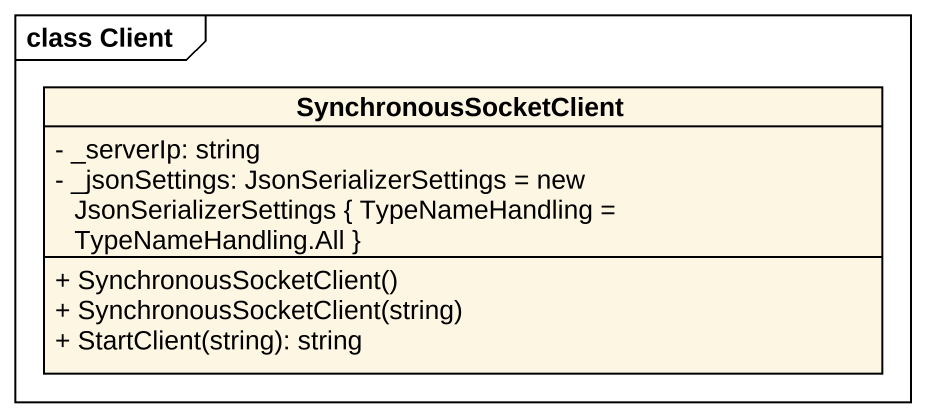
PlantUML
@startuml
mainframe class Client
hide circle
hide empty members
skinparam classAttributeIconSize 0
class SynchronousSocketClient {
  - _serverIp: string
  - _jsonSettings: JsonSerializerSettings = new JsonSerializerSettings { TypeNameHandling = TypeNameHandling.All }
  + SynchronousSocketClient()
  + SynchronousSocketClient(string)
  + StartClient(string): string
}
@enduml
